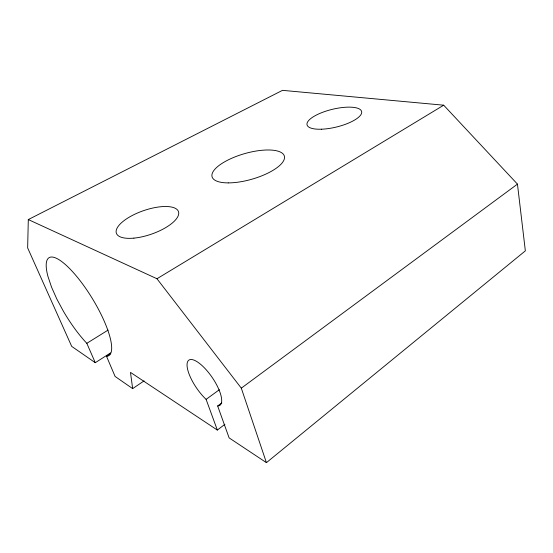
<?xml version="1.0" encoding="UTF-8"?>
<svg xmlns="http://www.w3.org/2000/svg" width="553" height="553" viewBox="0 0 553 553"><rect width="100%" height="100%" fill="white"/><g stroke="black" fill="none" stroke-linecap="round" stroke-linejoin="round"><path stroke-width="0.83" d="M224.898 424.324L217.336 430.061L206.103 399.363A27.408 9.429 55.6 0 1 187.28 362.699A27.408 9.429 55.6 0 1 211.592 376.6A27.408 9.429 55.6 0 1 217.654 405.964L229.122 437.886L266.428 462.654L525.35 250.848L517.456 184.114L443.693 105.194L282.5 90.346L28.3 219.569L27.65 247.903L71.69 346.372L95.268 362.706L110.545 352.932M266.428 462.654L241.308 388.158L517.456 184.114M217.654 405.964L221.822 402.888M206.103 399.363L219.382 389.706M95.268 362.706L86.821 343.316A57.374 15.678 58.6 0 1 63.36 311.173L56.807 298.986L51.567 287.194L47.966 276.486A57.374 15.678 58.6 0 1 82.736 284.187A57.374 15.678 58.6 0 1 106.522 356.298L115.093 376.448L132.658 388.621L144.077 380.886M106.522 356.298L110.151 353.968M86.821 343.316L108.091 330.093M28.3 219.569L156.969 278.747L443.693 105.194M217.336 430.061L130.487 372.404L132.658 388.621M156.969 278.747L241.308 388.158M133.909 238.129A32.89 12.394 -19.2 0 0 178.64 212.221A32.89 12.394 -19.2 0 0 129.692 216.907A32.89 12.394 -19.2 0 0 133.909 238.129M228.237 182.891A37.59 13.3 -16 0 0 284.47 158.248A37.59 13.3 -16 0 0 231.935 158.172A37.59 13.3 -16 0 0 228.237 182.891M321.376 129.208A28.092 9.083 -13.7 0 0 361.703 111.955A28.092 9.083 -13.7 0 0 319.931 113.386A28.092 9.083 -13.7 0 0 321.376 129.208"/></g></svg>
